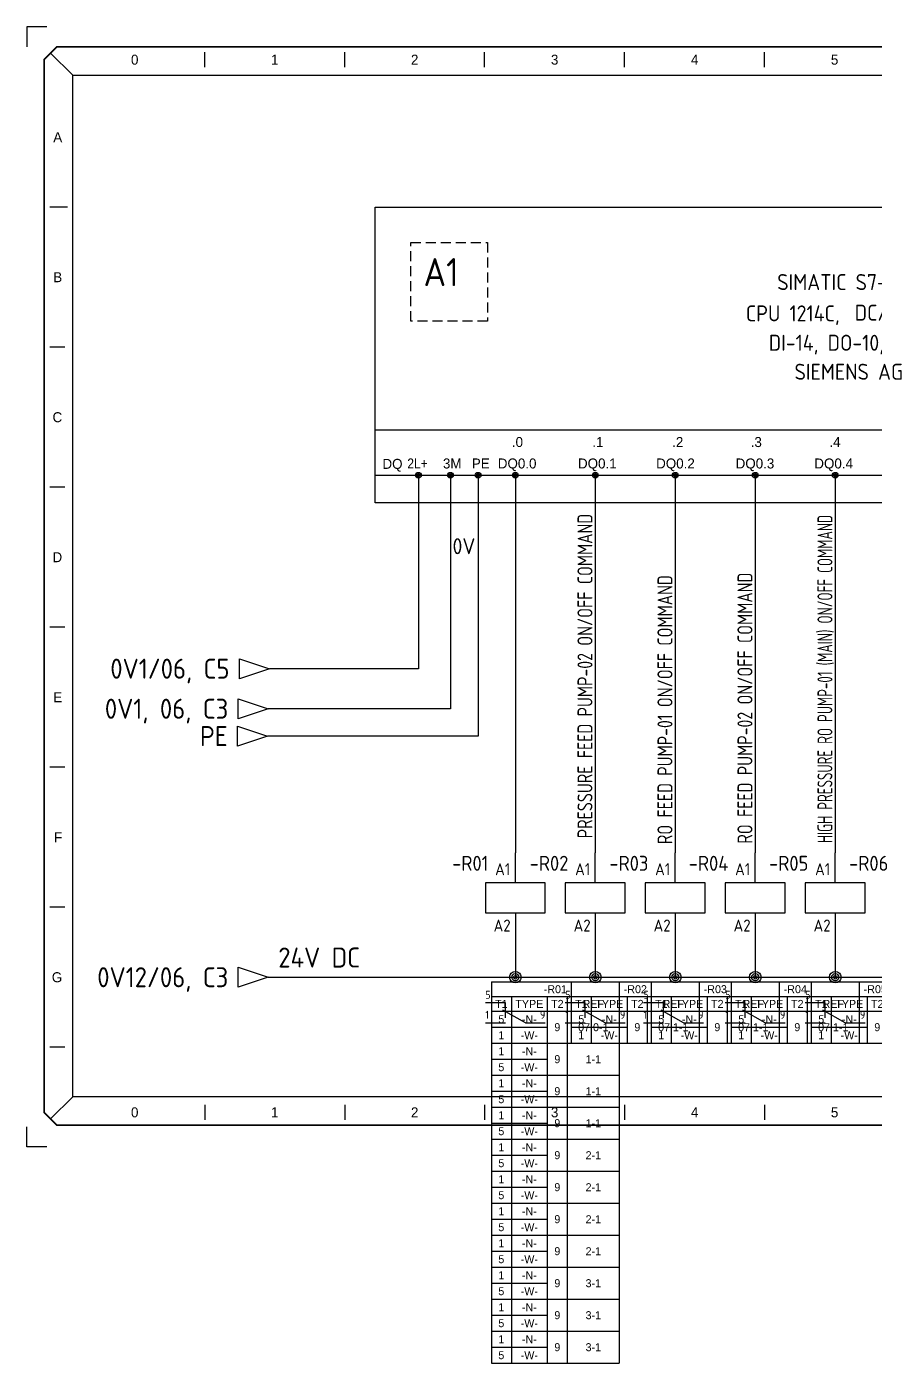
# Model space of a CAD drawing. Extents: x 5 to 415, y -49 to 285.
# Drawn here: x 5 to 217.2, y -49.1 to 285 of the extents above; entities that cross this region are included whole.
import ezdxf
from ezdxf.enums import TextEntityAlignment as Align

# ---------------------------------------------------------------- set-up
doc = ezdxf.new("R2010")
doc.units = 0
doc.header["$LTSCALE"] = 10
doc.linetypes.add('NASCOSTA', pattern=[0.375, 0.25, -0.125])
for name, color, linetype in [('DESC', 7, 'Continuous'), ('LOC', 4, 'Continuous'), ('MISC', 4, 'Continuous'), ('SYMS', 7, 'Continuous'), ('TAGS', 4, 'Continuous'), ('TERMS', 3, 'Continuous'), ('TITLE', 7, 'Continuous'), ('Title blocks', 7, 'Continuous'), ('WIRES', 7, 'Continuous'), ('XREF', 7, 'Continuous')]:
    doc.layers.add(name, color=color, linetype=linetype)
doc.styles.add('ITALIC', font='ITALIC')
doc.styles.add('SIMPLEX', font='simplex')
doc.styles.add('WD_IEC', font='ISOCP2.shx', dxfattribs={"width": 0.9, "height": 4})
picture_1 = doc.add_image_def('image1.png', size_in_pixel=(1229, 592))

# ---------------------------------------------------------------- blocks, each defined once
blk = doc.blocks.new('WTP Template Block')
for p, q in [((5.96, 273.43), (11.53, 267.86)), ((44.5, 269.89), (44.5, 273.64)), ((79.5, 269.89), (79.5, 273.64)), ((114.5, 269.89), (114.5, 273.64)), ((149.5, 269.89), (149.5, 273.64)), ((184.5, 269.89), (184.5, 273.64)), ((219.5, 269.89), (219.5, 273.64)), ((254.5, 269.89), (254.5, 273.64)), ((289.5, 269.89), (289.5, 273.64)), ((324.5, 269.89), (324.5, 273.64)), ((359.5, 269.89), (359.5, 273.64)), ((366.32, 273.43), (360.75, 267.86)), ((11.53, 267.86), (360.75, 267.86)), ((11.53, 12.53), (11.53, 267.86)), ((360.75, 267.86), (360.75, 12.53)), ((9.5, 234.89), (5.75, 234.89)), ((7.85, 234.89), (6.49, 234.89)), ((10.18, 234.89), (8.82, 234.89)), ((362.79, 234.89), (366.54, 234.89)), ((9.5, 199.89), (5.75, 199.89)), ((362.79, 199.89), (366.54, 199.89)), ((9.5, 164.89), (5.75, 164.89)), ((362.79, 164.89), (366.54, 164.89)), ((9.5, 129.89), (5.75, 129.89)), ((362.79, 129.89), (366.54, 129.89)), ((9.5, 94.89), (5.75, 94.89)), ((362.79, 94.89), (366.54, 94.89)), ((9.5, 59.89), (5.75, 59.89)), ((362.79, 59.89), (366.54, 59.89)), ((9.5, 24.89), (5.75, 24.89)), ((362.79, 24.89), (366.54, 24.89)), ((5.96, 6.96), (11.53, 12.53)), ((360.75, 12.53), (11.53, 12.53)), ((44.5, 10.5), (44.5, 6.75)), ((79.5, 10.5), (79.5, 6.75)), ((114.5, 10.5), (114.5, 6.75)), ((149.5, 10.5), (149.5, 6.75)), ((184.5, 10.5), (184.5, 6.75)), ((219.5, 10.5), (219.5, 6.75)), ((254.5, 10.5), (254.5, 6.75)), ((289.5, 10.5), (289.5, 6.75)), ((324.5, 10.5), (324.5, 6.75)), ((359.5, 10.5), (359.5, 6.75)), ((366.32, 6.96), (360.75, 12.53))]:
    blk.add_line(p, q)
at = {"layer": 'TITLE'}
for p, q in [((367.89, 271.86), (367.89, 254.33)), ((373.32, 74.49), (404.72, 74.49)), ((376.85, 74.49), (376.85, 58)), ((383.13, 74.49), (383.13, 58)), ((401.19, 74.49), (401.19, 58)), ((373.32, 72.13), (404.72, 72.13)), ((373.32, 69.78), (404.72, 69.78)), ((373.32, 67.42), (404.72, 67.42)), ((373.32, 65.06), (404.72, 65.06)), ((373.32, 62.71), (404.72, 62.71)), ((373.32, 60.35), (404.72, 60.35)), ((373.32, 58), (404.72, 58)), ((367.89, 8.53), (367.89, 32.81)), ((373.32, 32.87), (404.72, 32.87)), ((389.02, 21.1), (389.02, 32.87)), ((373.32, 28.95), (404.72, 28.95)), ((373.32, 25.02), (404.72, 25.02)), ((373.32, 21.1), (404.72, 21.1)), ((373.32, 13.24), (404.72, 13.24))]:
    blk.add_line(p, q, dxfattribs=at)
at = {"layer": 'TITLE', "const_width": 0.392}
blk.add_lwpolyline([(367.89, 8.53), (367.89, 271.86), (364.75, 275), (7.53, 275), (4.39, 271.86), (4.39, 8.53), (7.53, 5.39), (364.75, 5.39)], close=True, dxfattribs=at)
for points in [[(376.46, 275, 0.414214), (373.32, 271.86, 0.414214)], [(404.72, 271.86, 0.414214), (401.58, 275, 0.414214)], [(373.32, 257.73, 0.414214), (376.46, 254.59, 0.414214)], [(401.58, 254.59, 0.414214), (404.72, 257.73, 0.414214)], [(376.46, 252.23, 0.414214), (373.32, 249.09, 0.414214)], [(404.72, 249.09, 0.414214), (401.58, 252.23, 0.414214)], [(373.32, 173.08, 0.414214), (376.46, 169.94, 0.414214)], [(401.58, 169.94, 0.414214), (404.72, 173.08, 0.414214)], [(376.46, 167.58, 0.414214), (373.32, 164.44, 0.414214)], [(404.72, 164.44, 0.414214), (401.58, 167.58, 0.414214)], [(373.32, 82.08, 0.414214), (376.46, 78.94, 0.414214)], [(401.58, 78.94, 0.414214), (404.72, 82.08, 0.414214)], [(376.46, 76.58, 0.414214), (373.32, 73.44, 0.414214)], [(404.72, 73.44, 0.414214), (401.58, 76.58, 0.414214)], [(373.32, 8.53, 0.414214), (376.46, 5.39, 0.414214)], [(401.58, 5.39, 0.414214), (404.72, 8.53, 0.414214)]]:
    blk.add_lwpolyline(points, format="xyb", dxfattribs=at)
for points in [[(401.58, 275), (376.46, 275)], [(373.32, 271.86), (373.32, 257.73)], [(404.72, 271.86), (404.72, 257.73)], [(401.58, 254.59), (376.46, 254.59)], [(401.58, 252.23), (376.46, 252.23)], [(373.32, 249.09), (373.32, 173.08)], [(404.72, 249.09), (404.72, 173.08)], [(376.46, 169.94), (401.58, 169.94)], [(376.46, 167.58), (401.58, 167.58)], [(376.46, 78.94), (401.58, 78.94)], [(373.32, 73.44), (373.32, 8.53)], [(376.46, 76.58), (401.58, 76.58)], [(404.72, 73.44), (404.72, 8.53)], [(376.46, 5.39), (401.58, 5.39)]]:
    blk.add_lwpolyline(points, dxfattribs=at)
at = {"layer": 'TITLE', "color": 7, "const_width": 0.392}
for points in [[(373.32, 164.44), (373.32, 82.08)], [(404.72, 164.44), (404.72, 82.08)]]:
    blk.add_lwpolyline(points, dxfattribs=at)
at = {"layer": 'Title blocks'}
for points in [[(5, 280), (0, 280), (0, 275)], [(405, 280), (410, 280), (410, 275)], [(5, 0), (0, 0), (0, 5)], [(405, 0), (410, 0), (410, 5)]]:
    blk.add_lwpolyline(points, dxfattribs=at)
for s, p in [('0', (27, 270.52)), ('1', (62, 270.52)), ('2', (97, 270.52)), ('3', (132, 270.52)), ('4', (167, 270.52)), ('5', (202, 270.52)), ('6', (237, 270.52)), ('7', (272, 270.52)), ('8', (307, 270.52)), ('9', (342, 270.52)), ('0', (27, 7.37)), ('1', (62, 7.37)), ('2', (97, 7.37)), ('3', (132, 7.37)), ('4', (167, 7.37)), ('5', (202, 7.37)), ('6', (237, 7.37)), ('7', (272, 7.37)), ('8', (307, 7.37)), ('9', (342, 7.37))]:
    blk.add_text(s, height=2.5).set_placement(p, align=Align.CENTER)
for s, p in [('A', (8.87, 252.39)), ('A', (365.08, 252.39)), ('B', (8.87, 217.39)), ('B', (365.08, 217.39)), ('C', (8.87, 182.39)), ('C', (365.08, 182.39)), ('D', (8.87, 147.39)), ('D', (365.08, 147.39)), ('E', (8.87, 112.39)), ('E', (365.08, 112.39)), ('F', (8.87, 77.39)), ('F', (365.08, 77.39)), ('G', (8.87, 42.39)), ('G', (365.08, 42.39))]:
    blk.add_text(s, height=2.5).set_placement(p, align=Align.MIDDLE_RIGHT)
at = {"layer": 'TITLE', "color": 1, "style": 'SIMPLEX'}
for s, p in [('DWG TITLE', (373.97, 56.62)), ('ENGINEER', (373.97, 31.37)), ('CHECKED BY', (389.67, 31.37)), ('JOB NO', (373.97, 27.57)), ('DRAWN BY', (389.67, 27.57)), ('SCALE', (373.97, 23.91)), ('DATE', (389.67, 23.91)), ('DWG NO', (373.97, 19.72)), ('SHEET NO', (373.97, 12))]:
    blk.add_text(s, height=0.785, dxfattribs=at).set_placement(p)
at = {"layer": 'TITLE', "color": 1}
for s, height, style, p in [('NO.', 0.785, 'SIMPLEX', (375.02, 59.11)), ('DATE', 0.785, 'SIMPLEX', (379.99, 59.11)), ('REVISION', 0.785, 'SIMPLEX', (391.24, 59.11)), ('BY', 0.785, 'SIMPLEX', (402.76, 59.11)), ('OF', 2, 'ITALIC', (388.89, 9.25))]:
    blk.add_text(s, height=height, dxfattribs=dict(at, style=style)).set_placement(p, align=Align.MIDDLE)
at = {"layer": 'TITLE', "color": 1, "style": 'SIMPLEX'}
blk.add_text('CAD DWG FILE', height=0.7852, rotation=90, dxfattribs=at).set_placement((371.02, 19.2))
at = {"layer": 'TITLE', "color": 1, "style": 'ITALIC'}
for tag, height, p in [('TITLE#1', 1.5, (388.23, 47.79)), ('TITLE#2', 1.5, (388.23, 45.25)), ('TITLE#3', 1.5, (388.23, 42.71)), ('TITLE#4', 1.5, (388.23, 40.16)), ('DWG#', 2, (388.23, 15.38))]:
    blk.add_attdef(tag, text='', height=height, dxfattribs=at).set_placement(p, align=Align.CENTER)
at = {"layer": 'TITLE', "color": 1, "style": 'SIMPLEX'}
blk.add_attdef('CAD#', (371.32, 29.6), '', height=1.25, rotation=90, dxfattribs=at)
at = {"layer": 'TITLE', "color": 1}
for tag, p, height, style in [('ENGINEER', (376.68, 29.6), 1.25, 'ITALIC'), ('CHKDBY', (391.6, 29.6), 1.25, 'ITALIC'), ('JOB#', (379.53, 25.65), 1.25, 'SIMPLEX'), ('DRAWNBY', (392.48, 25.65), 1.25, 'ITALIC'), ('SCALE', (378.14, 21.88), 1.25, 'SIMPLEX'), ('DATE', (391.4, 21.88), 1.25, 'SIMPLEX'), ('SHTS', (392.95, 8.15), 2, 'ITALIC')]:
    blk.add_attdef(tag, p, '', height=height, dxfattribs=dict(at, style=style))
at = {"layer": 'TITLE', "color": 1, "style": 'ITALIC'}
blk.add_attdef('SH#', text='', height=2, dxfattribs=at).set_placement((384.77, 8.15), align=Align.RIGHT)
at = {"layer": 'TITLE', "color": 7, "flags": 9}
blk.add_attdef('WD_TB', (376.46, 5.39), '', height=1.57, dxfattribs=at)
image = blk.add_image(picture_1, insert=(402.56, 92.92), size_in_units=(57.36, 27.63), rotation=90)
image.dxf.flags = 15
blk = doc.blocks.new('HDV1A1 PLC MODULE 2')
for p, q in [((0, -55.65), (223.8, -55.65)), ((0, -67.02), (223.8, -67.02))]:
    blk.add_line(p, q)
blk.add_lwpolyline([(0, 0), (223.8, 0), (223.8, -73.94), (0, -73.94)], close=True)
at = {"linetype": 'NASCOSTA'}
blk.add_lwpolyline([(8.98, -8.83), (28.14, -8.83), (28.14, -28.51), (8.98, -28.51)], close=True, dxfattribs=at)
at = {"style": 'WD_IEC'}
for tag, height, p in [('INST', 2.7, (106.81, -18.07)), ('LOC', 2.7, (20.93, -19.72)), ('TAG1', 2.5, (106.9, -24.11)), ('DESC1', 2.7, (106.9, -36.66)), ('DESC2', 2.7, (106.9, -39.9))]:
    blk.add_attdef(tag, text='', height=height, dxfattribs=at).set_placement(p, align=Align.RIGHT)
for tag, p, height, flags in [('MFG', (116.81, -16.82), 1.5, 9), ('CAT', (116.81, -19.32), 1.5, 9), ('FAMILY', (115.4, -33.19), 1, 1), ('X8TERM01', (10.83, -67.02), 0.08, 1), ('X8TERM02', (18.84, -67.02), 0.08, 1), ('X8TERM03', (25.75, -67.02), 0.08, 1), ('X8TERM04', (35.08, -67.02), 0.08, 1), ('X8TERM05', (55.08, -67.02), 0.08, 1), ('X8TERM06', (75.08, -67.02), 0.08, 1), ('X8TERM07', (95.08, -67.02), 0.08, 1), ('X8TERM08', (115.08, -67.02), 0.08, 1), ('X8TERM09', (135.08, -67.02), 0.08, 1), ('X8TERM10', (155.08, -67.02), 0.08, 1), ('X8TERM11', (175.08, -67.02), 0.08, 1), ('X8TERM12', (195.08, -67.02), 0.08, 1), ('X8TERM13', (215.08, -67.02), 0.08, 1)]:
    blk.add_attdef(tag, p, '', height=height, dxfattribs=dict(at, flags=flags))
for tag, p in [('.0', (34.21, -59.97)), ('.1', (54.31, -59.97)), ('.2', (74.29, -59.97)), ('.3', (93.93, -59.97)), ('.4', (113.61, -59.97)), ('.5', (133.72, -60.18)), ('.6', (153.87, -60.18)), ('.7', (174.06, -60.18)), ('.0', (193.67, -60.18)), ('.1', (214.4, -60.18)), ('DQ', (1.86, -65.42)), ('2L+', (8.07, -65.33)), ('3M', (16.98, -65.33)), ('PE', (24.2, -65.33)), ('DQ0.0', (30.7, -65.33)), ('DQ0.1', (50.75, -65.33)), ('DQ0.2', (70.29, -65.33)), ('DQ0.3', (90.16, -65.33)), ('DQ0.4', (109.84, -65.33)), ('DQ0.5', (130.1, -65.33)), ('DQ0.6', (149.95, -65.33)), ('DQ0.7', (170.07, -65.33)), ('DQ1.0', (190.75, -65.33)), ('DQ1.1', (211.48, -65.33))]:
    blk.add_attdef(tag, p, '', height=2.5)
at = {"style": 'WD_IEC', "width": 0.8}
for tag, p in [('TERM01', (9.83, -67.02)), ('TERM02', (17.84, -67.02)), ('TERM03', (24.75, -67.02)), ('TERM04', (34.08, -67.02)), ('TERM05', (54.08, -67.02)), ('TERM06', (74.08, -67.02)), ('TERM07', (94.08, -67.02)), ('TERM08', (114.08, -67.02)), ('TERM09', (134.08, -67.02)), ('TERM10', (154.08, -67.02)), ('TERM11', (174.08, -67.02)), ('TERM12', (194.08, -67.02)), ('TERM13', (214.08, -67.02))]:
    blk.add_attdef(tag, p, '', height=2, rotation=90, dxfattribs=at)
blk = doc.blocks.new('WDDOT')
for radius in [0.72, 0.449, 0.223]:
    blk.add_circle((0, 0), radius)
blk = doc.blocks.new('HA1D3')
blk.add_lwpolyline([(0, 0), (-3.75, -1.25), (-3.75, 1.25)], close=True)
at = {"style": 'WD_IEC'}
for tag, p, height, flags in [('WIRENO', (1.25, 1), 2.5, 8), ('X1TERM01', (0, 0), 0.32, 1)]:
    blk.add_attdef(tag, p, '', height=height, dxfattribs=dict(at, flags=flags))
at = {"style": 'WD_IEC', "flags": 1}
blk.add_attdef('SIGCODE', text='', height=1, dxfattribs=at).set_placement((-2.5, 1.8), align=Align.RIGHT)
at = {"style": 'WD_IEC'}
blk.add_attdef('XREF', text='', height=2.5, dxfattribs=at).set_placement((-5, 0), align=Align.MIDDLE_RIGHT)
blk.add_attdef('DESC1', text='', height=2.5, dxfattribs=at).set_placement((1.25, -1), align=Align.TOP_LEFT)
blk = doc.blocks.new('VCR1')
for p, q in [((0, 2.5), (0, 7.5)), ((0, -2.5), (0, -7.5))]:
    blk.add_line(p, q)
blk.add_lwpolyline([(-5, 2.5), (-5, -2.5), (5, -2.5), (5, 2.5)], close=True)
at = {"style": 'WD_IEC'}
for tag, p in [('INST', (-5.25, 11.5)), ('LOC', (-5.25, 8)), ('TAG1', (-5.25, 4.5)), ('DESC1', (-5.25, -6.85)), ('DESC2', (-5.25, -10.35)), ('DESC3', (-5.25, -13.85))]:
    blk.add_attdef(tag, text='', height=2.5, dxfattribs=at).set_placement(p, align=Align.RIGHT)
blk.add_attdef('TERM01', text='', height=2, rotation=90, dxfattribs=at).set_placement((-1, 7.5), align=Align.RIGHT)
at = {"style": 'WD_IEC', "flags": 1}
for tag, p, height in [('X2TERM01', (0, 7.5), 0.32), ('X4LINK', (-5, 0), 0.32), ('X1LINK', (5, 0), 0.32), ('ASSYCODE', (1, -4), 1), ('FAMILY', (1, -5.5), 1), ('CATDESC', (1, -7), 1), ('X8TERM02', (0, -7.5), 0.32)]:
    blk.add_attdef(tag, p, '', height=height, dxfattribs=at)
at = {"style": 'WD_IEC', "flags": 9}
for tag, p in [('MFG', (-6, 1)), ('CAT', (-6, -1.5))]:
    blk.add_attdef(tag, text='', height=1.5, dxfattribs=at).set_placement(p, align=Align.RIGHT)
at = {"style": 'WD_IEC'}
blk.add_attdef('TERM02', (-1, -7.5), '', height=2, rotation=90, dxfattribs=at)
at = {"lineweight": 9, "style": 'WD_IEC'}
for tag, p in [('NO', (-5.5, -16.5)), ('NC', (-5.5, -20))]:
    blk.add_attdef(tag, text='', height=2.5, dxfattribs=at).set_placement(p, align=Align.TOP_RIGHT)
for tag, p in [('XREFNO', (-4, -16.5)), ('XREFNC', (-4, -20))]:
    blk.add_attdef(tag, text='', height=2.5, dxfattribs=at).set_placement(p, align=Align.TOP_LEFT)
blk = doc.blocks.new('HCR23R')
for p, q in [((-2.5, 5), (-7.5, 5)), ((-2.5, 1.25), (-2.5, 5)), ((-7.5, 0), (-2.5, 0)), ((2.5, 0), (-3.125, 3.125)), ((2.5, 0), (7.5, 0))]:
    blk.add_line(p, q)
at = {"style": 'WD_IEC'}
for tag, p in [('INST', (-2.5, 15.125)), ('LOC', (-2.5, 12.125)), ('TAG2', (-2.5, 9.125)), ('DESC1', (-2.5, -9)), ('XREF', (-2.5, -6.25)), ('DESC2', (-2.5, -12)), ('DESC3', (-2.5, -15))]:
    blk.add_attdef(tag, text='', height=2.5, dxfattribs=at).set_placement(p, align=Align.RIGHT)
for tag, p, height, flags in [('TERM03', (-7.5, 6), 2, 8), ('X4TERM03', (-7.5, 5), 0.32, 1), ('CONTACT', (12.75, 2.75), 1, 1), ('X4TERM02', (-7.5, 0), 0.32, 1), ('TERM02', (-7.5, 1), 2, 8), ('X2LINK', (0, 2), 0.32, 1), ('X8LINK', (0, 0.5), 0.32, 1), ('X1TERM01', (7.5, 0), 0.32, 1), ('FAMILY', (12.75, 1.25), 1, 1)]:
    blk.add_attdef(tag, p, '', height=height, dxfattribs=dict(at, flags=flags))
at = {"style": 'WD_IEC', "flags": 8}
blk.add_attdef('TERM01', text='', height=2, dxfattribs=at).set_placement((7.5, 1), align=Align.RIGHT)
blk = doc.blocks.new('*T22')
at = {"layer": 'XREF', "color": 0, "linetype": 'ByBlock', "lineweight": -2, "transparency": 16777216}
for p, q in [((0, 0), (32, 0)), ((0, 0), (0, -95.33)), ((32, 0), (32, -95.33)), ((0, -3.67), (32, -3.67)), ((5, -3.67), (5, -95.33)), ((14, -3.67), (14, -95.33)), ((19, -3.67), (19, -95.33)), ((0, -7.33), (32, -7.33)), ((0, -11.33), (14, -11.33)), ((0, -15.33), (32, -15.33)), ((0, -19.33), (14, -19.33)), ((0, -23.33), (32, -23.33)), ((0, -27.33), (14, -27.33)), ((0, -31.33), (32, -31.33)), ((0, -35.33), (14, -35.33)), ((0, -39.33), (32, -39.33)), ((0, -43.33), (14, -43.33)), ((0, -47.33), (32, -47.33)), ((0, -51.33), (14, -51.33)), ((0, -55.33), (32, -55.33)), ((0, -59.33), (14, -59.33)), ((0, -63.33), (32, -63.33)), ((0, -67.33), (14, -67.33)), ((0, -71.33), (32, -71.33)), ((0, -75.33), (14, -75.33)), ((0, -79.33), (32, -79.33)), ((0, -83.33), (14, -83.33)), ((0, -87.33), (32, -87.33)), ((0, -91.33), (14, -91.33)), ((0, -95.33), (32, -95.33))]:
    blk.add_line(p, q, dxfattribs=at)
at = {"layer": 'XREF', "color": 0, "transparency": 16777216, "char_height": 2, "attachment_point": 5}
for s, insert, width in [('-R01', (16, -1.83), 31), ('T1', (2.5, -5.5), 4), ('TYPE', (9.5, -5.5), 8), ('T2', (16.5, -5.5), 4), ('REF', (25.5, -5.5), 12), ('5', (2.5, -9.33), 4), ('{\\Facaderef.shx|c0;-N-}', (9.5, -9.33), 8), ('1', (2.5, -13.33), 4), ('{\\Facaderef.shx|c0;-W-}', (9.5, -13.33), 8), ('9', (16.5, -11.33), 4), ('07.0-1', (25.5, -11.33), 12), ('1', (2.5, -17.33), 4), ('{\\Facaderef.shx|c0;-N-}', (9.5, -17.33), 8), ('9', (16.5, -19.33), 4), ('1-1', (25.5, -19.33), 12), ('5', (2.5, -21.33), 4), ('{\\Facaderef.shx|c0;-W-}', (9.5, -21.33), 8), ('1', (2.5, -25.33), 4), ('{\\Facaderef.shx|c0;-N-}', (9.5, -25.33), 8), ('9', (16.5, -27.33), 4), ('1-1', (25.5, -27.33), 12), ('5', (2.5, -29.33), 4), ('{\\Facaderef.shx|c0;-W-}', (9.5, -29.33), 8), ('1', (2.5, -33.33), 4), ('{\\Facaderef.shx|c0;-N-}', (9.5, -33.33), 8), ('5', (2.5, -37.33), 4), ('{\\Facaderef.shx|c0;-W-}', (9.5, -37.33), 8), ('9', (16.5, -35.33), 4), ('1-1', (25.5, -35.33), 12), ('1', (2.5, -41.33), 4), ('{\\Facaderef.shx|c0;-N-}', (9.5, -41.33), 8), ('9', (16.5, -43.33), 4), ('2-1', (25.5, -43.33), 12), ('5', (2.5, -45.33), 4), ('{\\Facaderef.shx|c0;-W-}', (9.5, -45.33), 8), ('1', (2.5, -49.33), 4), ('{\\Facaderef.shx|c0;-N-}', (9.5, -49.33), 8), ('5', (2.5, -53.33), 4), ('{\\Facaderef.shx|c0;-W-}', (9.5, -53.33), 8), ('9', (16.5, -51.33), 4), ('2-1', (25.5, -51.33), 12), ('1', (2.5, -57.33), 4), ('{\\Facaderef.shx|c0;-N-}', (9.5, -57.33), 8), ('9', (16.5, -59.33), 4), ('2-1', (25.5, -59.33), 12), ('5', (2.5, -61.33), 4), ('{\\Facaderef.shx|c0;-W-}', (9.5, -61.33), 8), ('1', (2.5, -65.33), 4), ('{\\Facaderef.shx|c0;-N-}', (9.5, -65.33), 8), ('9', (16.5, -67.33), 4), ('2-1', (25.5, -67.33), 12), ('5', (2.5, -69.33), 4), ('{\\Facaderef.shx|c0;-W-}', (9.5, -69.33), 8), ('1', (2.5, -73.33), 4), ('{\\Facaderef.shx|c0;-N-}', (9.5, -73.33), 8), ('5', (2.5, -77.33), 4), ('{\\Facaderef.shx|c0;-W-}', (9.5, -77.33), 8), ('9', (16.5, -75.33), 4), ('3-1', (25.5, -75.33), 12), ('1', (2.5, -81.33), 4), ('{\\Facaderef.shx|c0;-N-}', (9.5, -81.33), 8), ('9', (16.5, -83.33), 4), ('3-1', (25.5, -83.33), 12), ('5', (2.5, -85.33), 4), ('{\\Facaderef.shx|c0;-W-}', (9.5, -85.33), 8), ('1', (2.5, -89.33), 4), ('{\\Facaderef.shx|c0;-N-}', (9.5, -89.33), 8), ('5', (2.5, -93.33), 4), ('{\\Facaderef.shx|c0;-W-}', (9.5, -93.33), 8), ('9', (16.5, -91.33), 4), ('3-1', (25.5, -91.33), 12)]:
    blk.add_mtext(s, dxfattribs=dict(at, insert=insert, width=width))
blk = doc.blocks.new('*T23')
at = {"layer": 'XREF', "color": 0, "linetype": 'ByBlock', "lineweight": -2, "transparency": 16777216}
for p, q in [((0, 0), (32, 0)), ((0, 0), (0, -15.33)), ((32, 0), (32, -15.33)), ((0, -3.67), (32, -3.67)), ((5, -3.67), (5, -15.33)), ((14, -3.67), (14, -15.33)), ((19, -3.67), (19, -15.33)), ((0, -7.33), (32, -7.33)), ((0, -11.33), (14, -11.33)), ((0, -15.33), (32, -15.33))]:
    blk.add_line(p, q, dxfattribs=at)
at = {"layer": 'XREF', "color": 0, "transparency": 16777216, "char_height": 2, "attachment_point": 5}
for s, insert, width in [('-R02', (16, -1.83), 31), ('T1', (2.5, -5.5), 4), ('TYPE', (9.5, -5.5), 8), ('T2', (16.5, -5.5), 4), ('REF', (25.5, -5.5), 12), ('5', (2.5, -9.33), 4), ('{\\Facaderef.shx|c0;-N-}', (9.5, -9.33), 8), ('1', (2.5, -13.33), 4), ('{\\Facaderef.shx|c0;-W-}', (9.5, -13.33), 8), ('9', (16.5, -11.33), 4), ('07.1-1', (25.5, -11.33), 12)]:
    blk.add_mtext(s, dxfattribs=dict(at, insert=insert, width=width))
blk = doc.blocks.new('*T24')
at = {"layer": 'XREF', "color": 0, "linetype": 'ByBlock', "lineweight": -2, "transparency": 16777216}
for p, q in [((0, 0), (32, 0)), ((0, 0), (0, -15.33)), ((32, 0), (32, -15.33)), ((0, -3.67), (32, -3.67)), ((5, -3.67), (5, -15.33)), ((14, -3.67), (14, -15.33)), ((19, -3.67), (19, -15.33)), ((0, -7.33), (32, -7.33)), ((0, -11.33), (14, -11.33)), ((0, -15.33), (32, -15.33))]:
    blk.add_line(p, q, dxfattribs=at)
at = {"layer": 'XREF', "color": 0, "transparency": 16777216, "char_height": 2, "attachment_point": 5}
for s, insert, width in [('-R03', (16, -1.83), 31), ('T1', (2.5, -5.5), 4), ('TYPE', (9.5, -5.5), 8), ('T2', (16.5, -5.5), 4), ('REF', (25.5, -5.5), 12), ('5', (2.5, -9.33), 4), ('{\\Facaderef.shx|c0;-N-}', (9.5, -9.33), 8), ('1', (2.5, -13.33), 4), ('{\\Facaderef.shx|c0;-W-}', (9.5, -13.33), 8), ('9', (16.5, -11.33), 4), ('07.1-1', (25.5, -11.33), 12)]:
    blk.add_mtext(s, dxfattribs=dict(at, insert=insert, width=width))
blk = doc.blocks.new('*T25')
at = {"layer": 'XREF', "color": 0, "linetype": 'ByBlock', "lineweight": -2, "transparency": 16777216}
for p, q in [((0, 0), (32, 0)), ((0, 0), (0, -15.33)), ((32, 0), (32, -15.33)), ((0, -3.67), (32, -3.67)), ((5, -3.67), (5, -15.33)), ((14, -3.67), (14, -15.33)), ((19, -3.67), (19, -15.33)), ((0, -7.33), (32, -7.33)), ((0, -11.33), (14, -11.33)), ((0, -15.33), (32, -15.33))]:
    blk.add_line(p, q, dxfattribs=at)
at = {"layer": 'XREF', "color": 0, "transparency": 16777216, "char_height": 2, "attachment_point": 5}
for s, insert, width in [('-R04', (16, -1.83), 31), ('T1', (2.5, -5.5), 4), ('TYPE', (9.5, -5.5), 8), ('T2', (16.5, -5.5), 4), ('REF', (25.5, -5.5), 12), ('5', (2.5, -9.33), 4), ('{\\Facaderef.shx|c0;-N-}', (9.5, -9.33), 8), ('1', (2.5, -13.33), 4), ('{\\Facaderef.shx|c0;-W-}', (9.5, -13.33), 8), ('9', (16.5, -11.33), 4), ('07.1-1', (25.5, -11.33), 12)]:
    blk.add_mtext(s, dxfattribs=dict(at, insert=insert, width=width))
blk = doc.blocks.new('*T26')
at = {"layer": 'XREF', "color": 0, "linetype": 'ByBlock', "lineweight": -2, "transparency": 16777216}
for p, q in [((0, 0), (32, 0)), ((0, 0), (0, -15.33)), ((32, 0), (32, -15.33)), ((0, -3.67), (32, -3.67)), ((5, -3.67), (5, -15.33)), ((14, -3.67), (14, -15.33)), ((19, -3.67), (19, -15.33)), ((0, -7.33), (32, -7.33)), ((0, -11.33), (14, -11.33)), ((0, -15.33), (32, -15.33))]:
    blk.add_line(p, q, dxfattribs=at)
at = {"layer": 'XREF', "color": 0, "transparency": 16777216, "char_height": 2, "attachment_point": 5}
for s, insert, width in [('-R05', (16, -1.83), 31), ('T1', (2.5, -5.5), 4), ('TYPE', (9.5, -5.5), 8), ('T2', (16.5, -5.5), 4), ('REF', (25.5, -5.5), 12), ('5', (2.5, -9.33), 4), ('{\\Facaderef.shx|c0;-N-}', (9.5, -9.33), 8), ('1', (2.5, -13.33), 4), ('{\\Facaderef.shx|c0;-W-}', (9.5, -13.33), 8), ('9', (16.5, -11.33), 4), ('07.2-1', (25.5, -11.33), 12)]:
    blk.add_mtext(s, dxfattribs=dict(at, insert=insert, width=width))

msp = doc.modelspace()

# ---------------------------------------------------------------- linework, layer by layer
at = {"layer": 'WIRES'}
for p, q in [((102.92, 172.87), (102.92, 124.52)), ((110.94, 172.87), (110.94, 114.51)), ((117.85, 172.87), (117.85, 107.67)), ((127.17, 172.87), (127.17, 78.47)), ((147.17, 172.87), (147.17, 78.47)), ((167.17, 172.87), (167.17, 78.47)), ((187.17, 172.87), (187.17, 78.47)), ((207.17, 172.87), (207.17, 78.47)), ((102.92, 124.52), (65.71, 124.52)), ((110.94, 114.51), (65.4, 114.51)), ((117.85, 107.67), (65.24, 107.67)), ((127.17, 55.97), (127.17, 47.39)), ((147.17, 55.97), (147.17, 47.39)), ((167.17, 55.97), (167.17, 47.39)), ((187.17, 55.97), (187.17, 47.39)), ((207.17, 55.97), (207.17, 47.39)), ((65.4, 47.39), (307.17, 47.39))]:
    msp.add_line(p, q, dxfattribs=at)

# ---------------------------------------------------------------- block references
ref = msp.add_blockref('WTP Template Block', (5, 5))
ref.add_attrib('TITLE#1', 'A1:', dxfattribs={"layer": 'TITLE', "color": 1, "height": 1.5, "style": 'ITALIC'}).set_placement((393.23, 52.79), align=Align.CENTER)
ref.add_attrib('CAD#', 'C:\\USERS\\EHASU\\ONEDRIVE\\DOCUMENTS\\ACADE 2020\\AEDATA\\PROJ\\WTP PROJECTS\\A1 CPU DIGITAL OUTPUT WIRING.DWG', (376.32, 34.6), dxfattribs={"layer": 'TITLE', "color": 1, "height": 1.25, "rotation": 90, "style": 'SIMPLEX'})
ref.add_attrib('SH#', '06', dxfattribs={"layer": 'TITLE', "color": 1, "height": 2, "style": 'ITALIC'}).set_placement((389.77, 13.15), align=Align.RIGHT)
ref.add_attrib('TITLE#2', 'CPU Digital', dxfattribs={"layer": 'TITLE', "color": 1, "height": 1.5, "style": 'ITALIC'}).set_placement((393.23, 50.25), align=Align.CENTER)
ref.add_attrib('TITLE#3', 'Output Wiring', dxfattribs={"layer": 'TITLE', "color": 1, "height": 1.5, "style": 'ITALIC'}).set_placement((393.23, 47.71), align=Align.CENTER)
ref.add_attrib('DWG#', '06', dxfattribs={"layer": 'TITLE', "color": 1, "height": 2, "style": 'ITALIC'}).set_placement((393.23, 20.38), align=Align.CENTER)
ref.add_attrib('SHTS', '05', (397.95, 13.15), dxfattribs={"layer": 'TITLE', "color": 1, "height": 2, "style": 'ITALIC'})
for name, p in [('*T22', (121.17, 46.22)), ('*T23', (141.17, 46.22)), ('*T24', (161.17, 46.22)), ('*T25', (181.17, 46.22)), ('*T26', (201.17, 46.22))]:
    msp.add_blockref(name, p)
at = {"layer": 'SYMS'}
ref = msp.add_blockref('HDV1A1 PLC MODULE 2', (92.09, 239.89), dxfattribs=at)
ref.add_attrib('DQ0.5', 'DQ0.5', (222.19, 174.57), dxfattribs={"layer": 'MISC', "height": 2.5})
ref.add_attrib('.5', '.5', (225.81, 179.71), dxfattribs={"layer": 'MISC', "height": 2.5})
ref.add_attrib('DQ0.4', 'DQ0.4', (201.93, 174.57), dxfattribs={"layer": 'MISC', "height": 2.5})
ref.add_attrib('.4', '.4', (205.7, 179.93), dxfattribs={"layer": 'MISC', "height": 2.5})
ref.add_attrib('DQ0.3', 'DQ0.3', (182.26, 174.57), dxfattribs={"layer": 'MISC', "height": 2.5})
ref.add_attrib('.3', '.3', (186.02, 179.93), dxfattribs={"layer": 'MISC', "height": 2.5})
ref.add_attrib('PE', 'PE', (116.3, 174.57), dxfattribs={"layer": 'MISC', "height": 2.5})
ref.add_attrib('3M', '3M', (109.07, 174.57), dxfattribs={"layer": 'MISC', "height": 2.5})
ref.add_attrib('2L+', '2L+', (100.16, 174.57), dxfattribs={"layer": 'MISC', "height": 2.5, "width": 0.9})
ref.add_attrib('DQ', 'DQ', (93.95, 174.47), dxfattribs={"layer": 'MISC', "height": 2.5})
ref.add_attrib('LOC', 'A1', dxfattribs={"layer": 'LOC', "height": 7, "style": 'WD_IEC'}).set_placement((113.02, 220.17), align=Align.RIGHT)
ref.add_attrib('TAG1', 'SIMATIC S7-1200', dxfattribs={"layer": 'TAGS', "height": 4, "style": 'WD_IEC'}).set_placement((229.23, 219.17), align=Align.RIGHT)
ref.add_attrib('CAT', 'CPU 1214C,', (184.8, 211.34), dxfattribs={"layer": 'MISC', "height": 4, "style": 'WD_IEC', "flags": 8})
ref.add_attrib('FAMILY', 'DC/DC/DC', (212.02, 211.52), dxfattribs={"layer": 'MISC', "height": 4, "style": 'WD_IEC'})
ref.add_attrib('DESC1', 'DI-14, DO-10, AI-02', dxfattribs={"layer": 'DESC', "height": 4, "style": 'WD_IEC'}).set_placement((233.42, 204), align=Align.RIGHT)
ref.add_attrib('DESC2', 'SIEMENS AG', dxfattribs={"layer": 'DESC', "height": 4, "style": 'WD_IEC'}).set_placement((224.14, 196.75), align=Align.RIGHT)
ref.add_attrib('.0', '.0', (126.3, 179.93), dxfattribs={"layer": 'MISC', "height": 2.5})
ref.add_attrib('DQ0.0', 'DQ0.0', (122.79, 174.57), dxfattribs={"layer": 'MISC', "height": 2.5})
ref.add_attrib('.1', '.1', (146.41, 179.93), dxfattribs={"layer": 'MISC', "height": 2.5})
ref.add_attrib('DQ0.1', 'DQ0.1', (142.84, 174.57), dxfattribs={"layer": 'MISC', "height": 2.5})
ref.add_attrib('.2', '.2', (166.38, 179.93), dxfattribs={"layer": 'MISC', "height": 2.5})
ref.add_attrib('DQ0.2', 'DQ0.2', (162.38, 174.57), dxfattribs={"layer": 'MISC', "height": 2.5})
ref.add_attrib('.6', '.6', (245.96, 179.71), dxfattribs={"layer": 'MISC', "height": 2.5})
ref.add_attrib('DQ0.6', 'DQ0.6', (242.04, 174.57), dxfattribs={"layer": 'MISC', "height": 2.5})
ref.add_attrib('.7', '.7', (266.15, 179.71), dxfattribs={"layer": 'MISC', "height": 2.5})
ref.add_attrib('DQ0.7', 'DQ0.7', (262.16, 174.57), dxfattribs={"layer": 'MISC', "height": 2.5})
ref.add_attrib('.0', '.0', (285.76, 179.71), dxfattribs={"layer": 'MISC', "height": 2.5})
ref.add_attrib('DQ1.0', 'DQ1.0', (282.84, 174.57), dxfattribs={"layer": 'MISC', "height": 2.5})
ref.add_attrib('.1', '.1', (306.49, 179.71), dxfattribs={"layer": 'MISC', "height": 2.5})
ref.add_attrib('DQ1.1', 'DQ1.1', (303.57, 174.57), dxfattribs={"layer": 'MISC', "height": 2.5})
for p in [(102.92, 172.87), (110.94, 172.87), (117.85, 172.87), (127.17, 172.87), (147.17, 172.87), (167.17, 172.87), (187.17, 172.87), (207.17, 172.87)]:
    msp.add_blockref('WDDOT', p, dxfattribs=at)
ref = msp.add_blockref('VCR1', (227.17, 67.22), dxfattribs=dict(at, xscale=1.5, yscale=1.5, zscale=1.5))
ref.add_attrib('TERM02', 'A2', (221.74, 58.81), dxfattribs={"layer": 'TERMS', "height": 3, "style": 'WD_IEC'})
ref.add_attrib('TERM01', 'A1', dxfattribs={"layer": 'TERMS', "height": 3, "style": 'WD_IEC'}).set_placement((225.89, 72.9), align=Align.RIGHT)
ref.add_attrib('DESC1', 'HIGH PRESSURE RO PUMP-01 (DELTA) ON/OFF COMMAND', dxfattribs={"layer": 'DESC', "height": 3.75, "rotation": 90, "style": 'WD_IEC', "width": 0.7}).set_placement((226.46, 165.28), align=Align.RIGHT)
ref.add_attrib('TAG1', '-R06', dxfattribs={"layer": 'TAGS', "height": 3.75, "style": 'WD_IEC'}).set_placement((220.44, 74), align=Align.RIGHT)
ref = msp.add_blockref('VCR1', (147.17, 67.22), dxfattribs=dict(at, xscale=1.5, yscale=1.5, zscale=1.5))
ref.add_attrib('TERM02', 'A2', (141.74, 58.81), dxfattribs={"layer": 'TERMS', "height": 3, "style": 'WD_IEC'})
ref.add_attrib('TERM01', 'A1', dxfattribs={"layer": 'TERMS', "height": 3, "style": 'WD_IEC'}).set_placement((145.89, 72.9), align=Align.RIGHT)
ref.add_attrib('DESC1', 'PRESSURE FEED PUMP-02 ON/OFF COMMAND', dxfattribs={"layer": 'DESC', "height": 3.75, "rotation": 90, "style": 'WD_IEC', "width": 0.85}).set_placement((146.46, 163.24), align=Align.RIGHT)
ref.add_attrib('TAG1', '-R02', dxfattribs={"layer": 'TAGS', "height": 3.75, "style": 'WD_IEC'}).set_placement((140.44, 74), align=Align.RIGHT)
ref = msp.add_blockref('VCR1', (207.17, 67.22), dxfattribs=dict(at, xscale=1.5, yscale=1.5, zscale=1.5))
ref.add_attrib('TERM02', 'A2', (201.74, 58.81), dxfattribs={"layer": 'TERMS', "height": 3, "style": 'WD_IEC'})
ref.add_attrib('TERM01', 'A1', dxfattribs={"layer": 'TERMS', "height": 3, "style": 'WD_IEC'}).set_placement((205.89, 72.9), align=Align.RIGHT)
ref.add_attrib('DESC1', 'HIGH PRESSURE RO PUMP-01 (MAIN) ON/OFF COMMAND', dxfattribs={"layer": 'DESC', "height": 3.75, "rotation": 90, "style": 'WD_IEC', "width": 0.7}).set_placement((206.46, 162.97), align=Align.RIGHT)
ref.add_attrib('TAG1', '-R05', dxfattribs={"layer": 'TAGS', "height": 3.75, "style": 'WD_IEC'}).set_placement((200.44, 74), align=Align.RIGHT)
ref = msp.add_blockref('HA1D3', (65.24, 107.67), dxfattribs=dict(at, xscale=2, yscale=2, zscale=2))
ref.add_attrib('DESC1', '0V', dxfattribs={"layer": 'DESC', "height": 4, "style": 'WD_IEC'}).set_placement((111.47, 157.14), align=Align.TOP_LEFT)
ref.add_attrib('XREF', 'PE', dxfattribs={"layer": 'XREF', "height": 5, "style": 'WD_IEC'}).set_placement((55.24, 107.67), align=Align.MIDDLE_RIGHT)
ref = msp.add_blockref('VCR1', (167.17, 67.22), dxfattribs=dict(at, xscale=1.5, yscale=1.5, zscale=1.5))
ref.add_attrib('TERM02', 'A2', (161.74, 58.81), dxfattribs={"layer": 'TERMS', "height": 3, "style": 'WD_IEC'})
ref.add_attrib('TERM01', 'A1', dxfattribs={"layer": 'TERMS', "height": 3, "style": 'WD_IEC'}).set_placement((165.89, 72.9), align=Align.RIGHT)
ref.add_attrib('DESC1', 'RO FEED PUMP-01 ON/OFF COMMAND', dxfattribs={"layer": 'DESC', "height": 3.75, "rotation": 90, "style": 'WD_IEC', "width": 0.85}).set_placement((166.46, 147.89), align=Align.RIGHT)
ref.add_attrib('TAG1', '-R03', dxfattribs={"layer": 'TAGS', "height": 3.75, "style": 'WD_IEC'}).set_placement((160.44, 74), align=Align.RIGHT)
ref = msp.add_blockref('VCR1', (187.17, 67.22), dxfattribs=dict(at, xscale=1.5, yscale=1.5, zscale=1.5))
ref.add_attrib('TERM02', 'A2', (181.74, 58.81), dxfattribs={"layer": 'TERMS', "height": 3, "style": 'WD_IEC'})
ref.add_attrib('TERM01', 'A1', dxfattribs={"layer": 'TERMS', "height": 3, "style": 'WD_IEC'}).set_placement((185.89, 72.9), align=Align.RIGHT)
ref.add_attrib('DESC1', 'RO FEED PUMP-02 ON/OFF COMMAND', dxfattribs={"layer": 'DESC', "height": 3.75, "rotation": 90, "style": 'WD_IEC', "width": 0.85}).set_placement((186.46, 148.54), align=Align.RIGHT)
ref.add_attrib('TAG1', '-R04', dxfattribs={"layer": 'TAGS', "height": 3.75, "style": 'WD_IEC'}).set_placement((180.44, 74), align=Align.RIGHT)
ref = msp.add_blockref('HA1D3', (65.71, 124.52), dxfattribs=dict(at, xscale=2, yscale=2, zscale=2))
ref.add_attrib('XREF', '0V1/06, C5', dxfattribs={"layer": 'XREF', "height": 5, "style": 'WD_IEC'}).set_placement((55.71, 124.52), align=Align.MIDDLE_RIGHT)
ref = msp.add_blockref('HA1D3', (65.4, 114.51), dxfattribs=dict(at, xscale=2, yscale=2, zscale=2))
ref.add_attrib('XREF', '0V1, 06, C3', dxfattribs={"layer": 'XREF', "height": 5, "style": 'WD_IEC'}).set_placement((55.4, 114.51), align=Align.MIDDLE_RIGHT)
ref = msp.add_blockref('VCR1', (127.17, 67.22), dxfattribs=dict(at, xscale=1.5, yscale=1.5, zscale=1.5))
ref.add_attrib('TERM02', 'A2', (121.74, 58.81), dxfattribs={"layer": 'TERMS', "height": 3, "style": 'WD_IEC'})
ref.add_attrib('TERM01', 'A1', dxfattribs={"layer": 'TERMS', "height": 3, "style": 'WD_IEC'}).set_placement((125.89, 72.9), align=Align.RIGHT)
ref.add_attrib('TAG1', '-R01', dxfattribs={"layer": 'TAGS', "height": 3.75, "style": 'WD_IEC'}).set_placement((120.44, 74), align=Align.RIGHT)
ref = msp.add_blockref('HA1D3', (65.4, 47.39), dxfattribs=dict(at, xscale=2, yscale=2, zscale=2))
ref.add_attrib('DESC1', '24V DC', dxfattribs={"layer": 'DESC', "height": 5, "style": 'WD_IEC'}).set_placement((67.9, 54.82), align=Align.TOP_LEFT)
ref.add_attrib('XREF', '0V12/06, C3', dxfattribs={"layer": 'XREF', "height": 5, "style": 'WD_IEC'}).set_placement((55.4, 47.39), align=Align.MIDDLE_RIGHT)
at = {"layer": 'SYMS', "xscale": 2, "yscale": 2, "zscale": 2}
for p in [(127.17, 47.39), (147.17, 47.39), (167.17, 47.39), (187.17, 47.39), (207.17, 47.39)]:
    msp.add_blockref('WDDOT', p, dxfattribs=at)
at = {"layer": 'SYMS'}
ref = msp.add_blockref('HCR23R', (127.17, 36), dxfattribs=at)
ref.add_attrib('TERM01', '9', dxfattribs={"layer": 'TERMS', "height": 2, "style": 'WD_IEC', "flags": 8}).set_placement((134.67, 37), align=Align.RIGHT)
ref.add_attrib('TERM03', '5', (119.67, 42), dxfattribs={"layer": 'TERMS', "height": 2, "style": 'WD_IEC', "flags": 8})
ref.add_attrib('TERM02', '1', (119.67, 37), dxfattribs={"layer": 'TERMS', "height": 2, "style": 'WD_IEC', "flags": 8})
ref = msp.add_blockref('HCR23R', (147.17, 36), dxfattribs=at)
ref.add_attrib('TERM01', '9', dxfattribs={"layer": 'TERMS', "height": 2, "style": 'WD_IEC', "flags": 8}).set_placement((154.67, 37), align=Align.RIGHT)
ref.add_attrib('TERM03', '5', (139.67, 42), dxfattribs={"layer": 'TERMS', "height": 2, "style": 'WD_IEC', "flags": 8})
ref.add_attrib('TERM02', '1', (139.67, 37), dxfattribs={"layer": 'TERMS', "height": 2, "style": 'WD_IEC', "flags": 8})
ref = msp.add_blockref('HCR23R', (166.72, 36), dxfattribs=at)
ref.add_attrib('TERM01', '9', dxfattribs={"layer": 'TERMS', "height": 2, "style": 'WD_IEC', "flags": 8}).set_placement((174.22, 37), align=Align.RIGHT)
ref.add_attrib('TERM03', '5', (159.22, 42), dxfattribs={"layer": 'TERMS', "height": 2, "style": 'WD_IEC', "flags": 8})
ref.add_attrib('TERM02', '1', (159.22, 37), dxfattribs={"layer": 'TERMS', "height": 2, "style": 'WD_IEC', "flags": 8})
ref = msp.add_blockref('HCR23R', (187.17, 36), dxfattribs=at)
ref.add_attrib('TERM01', '9', dxfattribs={"layer": 'TERMS', "height": 2, "style": 'WD_IEC', "flags": 8}).set_placement((194.67, 37), align=Align.RIGHT)
ref.add_attrib('TERM03', '5', (179.67, 42), dxfattribs={"layer": 'TERMS', "height": 2, "style": 'WD_IEC', "flags": 8})
ref.add_attrib('TERM02', '1', (179.67, 37), dxfattribs={"layer": 'TERMS', "height": 2, "style": 'WD_IEC', "flags": 8})
ref = msp.add_blockref('HCR23R', (207.17, 36), dxfattribs=at)
ref.add_attrib('TERM01', '9', dxfattribs={"layer": 'TERMS', "height": 2, "style": 'WD_IEC', "flags": 8}).set_placement((214.67, 37), align=Align.RIGHT)
ref.add_attrib('TERM03', '5', (199.67, 42), dxfattribs={"layer": 'TERMS', "height": 2, "style": 'WD_IEC', "flags": 8})
ref.add_attrib('TERM02', '1', (199.67, 37), dxfattribs={"layer": 'TERMS', "height": 2, "style": 'WD_IEC', "flags": 8})

doc.saveas('drawing.dxf')
